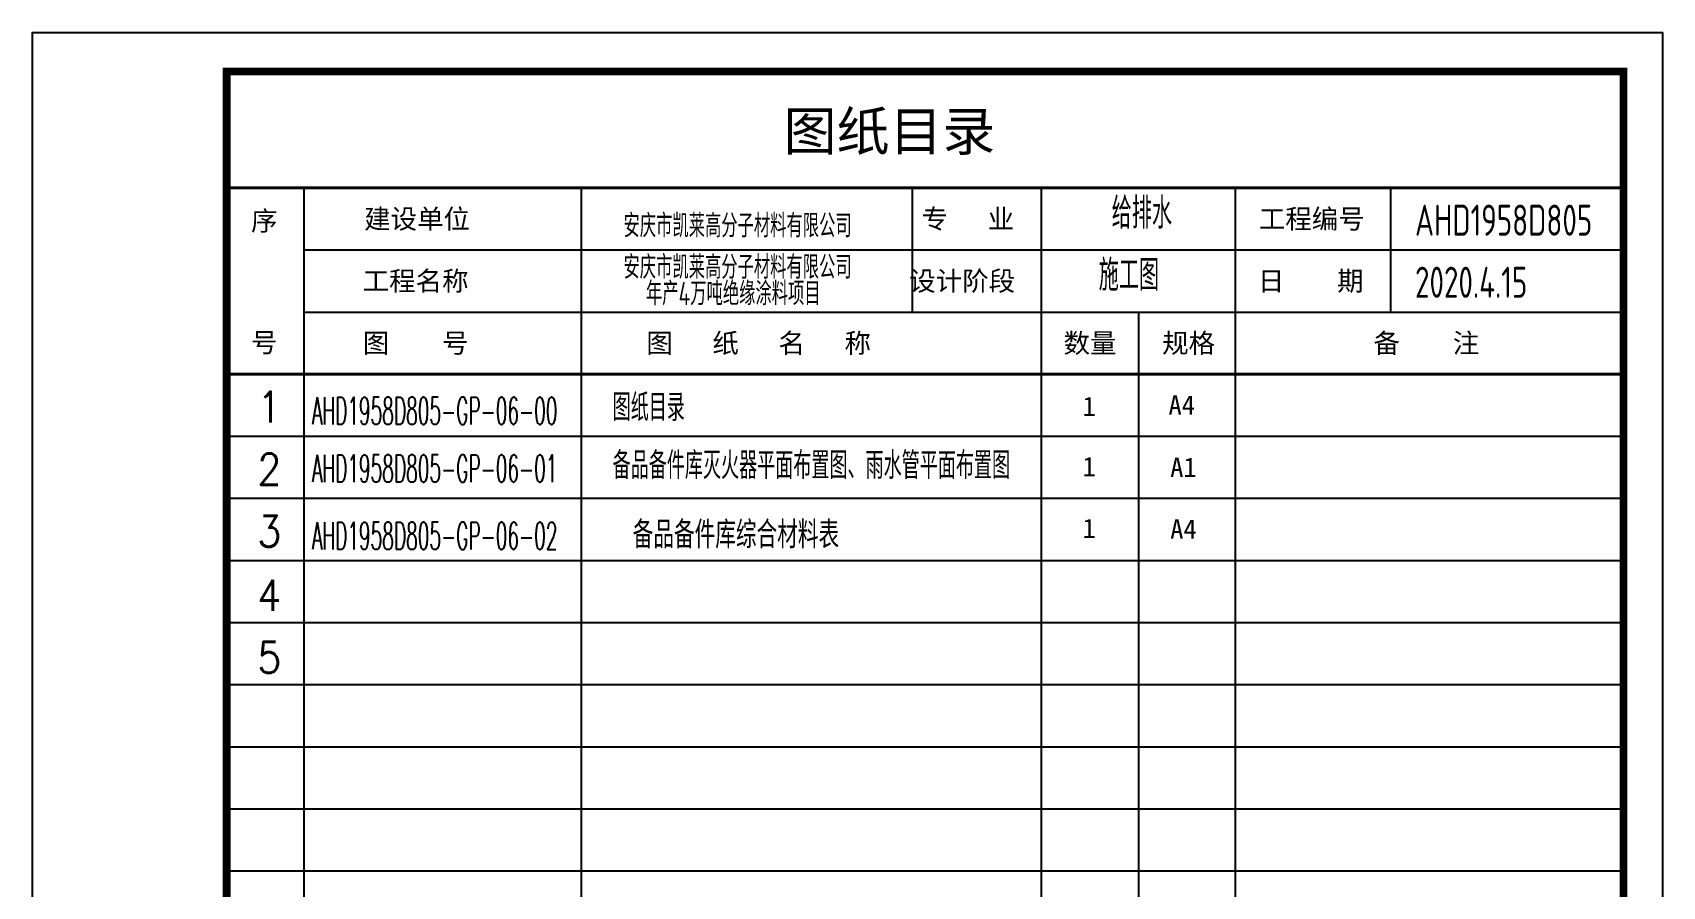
# Model space of a CAD drawing. Extents: x 4930511 to 5014611, y -422737 to -321054.
# Drawn here: x 4954517 to 4975517, y -332054 to -321054 of the extents above; entities that cross this region are included whole.
import ezdxf
from ezdxf.enums import TextEntityAlignment as Align

# ---------------------------------------------------------------- set-up
doc = ezdxf.new("R2010")
doc.units = 0
doc.header["$LTSCALE"] = 1000
doc.header["$MEASUREMENT"] = 0
doc.layers.get('0').update_dxf_attribs({"linetype": 'CONTINUOUS'})
for name, color, linetype in [('AXIS', 3, 'CONTINUOUS'), ('DIM_SYMB', 3, 'CONTINUOUS'), ('TEXT', 7, 'CONTINUOUS'), ('图框', 255, 'CONTINUOUS')]:
    doc.layers.add(name, color=color, linetype=linetype)
doc.styles.add('-宋体', font='', dxfattribs={"width": 0.8})
doc.styles.add('DIM_FONT', font='SIMPLEX', dxfattribs={"width": 0.7, "bigfont": 'GBCBIG'})
doc.styles.add('sceie', font='sceie.shx', dxfattribs={"width": 0.7, "bigfont": 'sceic.shx'})
doc.styles.add('TSSD_Rein', font='Tssdeng.shx', dxfattribs={"width": 0.7, "bigfont": 'hztxt.shx'})
doc.styles.add('宋体', font='', dxfattribs={"width": 0.7})
doc.styles.get('-宋体').set_extended_font_data('SimSun')
doc.styles.get('宋体').set_extended_font_data('SimSun')

msp = doc.modelspace()

# ---------------------------------------------------------------- linework, layer by layer
at = {"color": 0}
for p, q in [((4958017.4, -343054.1), (4958017.4, -323054.1)), ((4961592, -343054.1), (4961592, -323054.1)), ((4965851, -323054.1), (4965851, -324654.1)), ((4967517.4, -343054.1), (4967517.4, -323054.1)), ((4970017.4, -343054.1), (4970017.4, -323054.1)), ((4972017.4, -324654.1), (4972017.4, -323054.1)), ((4958017.4, -323854.1), (4975017.4, -323854.1)), ((4958017.4, -324654.1), (4975017.4, -324654.1)), ((4968767.4, -324654.1), (4968767.4, -343054.1)), ((4957017.4, -326254.1), (4975017.4, -326254.1)), ((4957017.4, -327054.1), (4975017.4, -327054.1)), ((4957017.4, -327854.1), (4975017.4, -327854.1)), ((4957017.4, -328654.1), (4975017.4, -328654.1)), ((4957017.4, -329454.1), (4975017.4, -329454.1)), ((4957017.4, -330254.1), (4975017.4, -330254.1)), ((4957017.4, -331054.1), (4975017.4, -331054.1)), ((4957017.4, -331854.1), (4975017.4, -331854.1))]:
    msp.add_line(p, q, dxfattribs=at)
at = {"color": 0, "const_width": 40}
for points in [[(4957017.4, -323054.1), (4975017.4, -323054.1)], [(4957017.4, -325454.1), (4975017.4, -325454.1)]]:
    msp.add_lwpolyline(points, dxfattribs=at)
at = {"layer": '图框', "color": 0}
msp.add_lwpolyline([(4954517.4, -350754.1), (4954517.4, -321054.1), (4975517.4, -321054.1), (4975517.4, -350754.1)], close=True, dxfattribs=at)
at = {"layer": '图框', "color": 0, "const_width": 100}
msp.add_lwpolyline([(4957017.4, -350254.1), (4975017.4, -350254.1), (4975017.4, -321554.1), (4957017.4, -321554.1)], close=True, dxfattribs=at)

# ---------------------------------------------------------------- texts
at = {"color": 0}
for s, height, style, p in [('图纸目录', 500, '-宋体', (4964194.2, -322574.1)), ('建设单位', 250, '宋体', (4958789.4, -323579.1)), (' 专   业', 250, '宋体', (4965801.4, -323579.1)), ('工程编号', 250, '宋体', (4970317.4, -323579.1)), ('工程名称', 250, '宋体', (4958770.7, -324379.1)), ('设计阶段', 250, '宋体', (4965813.9, -324379.1)), ('日    期', 250, '宋体', (4970305.1, -324379.1)), ('图    号', 250, '宋体', (4958772.8, -325179.1)), ('图   纸   名   称', 250, '宋体', (4962425.3, -325179.1)), ('数量', 250, '宋体', (4967801, -325179.1)), ('规格', 250, '宋体', (4969071.7, -325179.1)), ('备    注', 250, '宋体', (4971794.4, -325179.1))]:
    msp.add_text(s, height=height, dxfattribs=dict(at, style=style)).set_placement(p)
at = {"color": 0, "style": '宋体'}
for s, p in [('序', (4957502.4, -323474.1)), ('号', (4957502.4, -325049.1))]:
    msp.add_text(s, height=250, dxfattribs=at).set_placement(p, align=Align.MIDDLE)
at = {"style": 'sceie', "width": 0.8}
for s, p in [('AHD1958D805', (4972329.9, -323670.5)), ('2020.4.15', (4972329.9, -324470.5))]:
    msp.add_text(s, height=400, dxfattribs=at).set_placement(p)
at = {"layer": 'AXIS', "style": 'TSSD_Rein', "width": 0.7}
for s, p in [('安庆市凯莱高分子材料有限公司', (4963601, -323526.5)), ('安庆市凯莱高分子材料有限公司', (4963601, -324059.8)), ('年产4万吨绝缘涂料项目', (4963545.7, -324399.6))]:
    msp.add_text(s, height=300, dxfattribs=at).set_placement(p, align=Align.MIDDLE)
at = {"layer": 'DIM_SYMB', "color": 7, "style": 'DIM_FONT'}
for s, height, width, p in [('给排水', 400, 0.9, (4968421.4, -323579.1)), ('施工图', 400, 0.9, (4968253.9, -324379.1)), ('AHD1958D805-GP-06-00', 350, 0.5, (4958114.7, -326101.8)), ('AHD1958D805-GP-06-01', 350, 0.5, (4958114.7, -326845.2)), ('AHD1958D805-GP-06-02', 350, 0.5, (4958114.7, -327712.7))]:
    msp.add_text(s, height=height, dxfattribs=dict(at, width=width)).set_placement(p)
at = {"layer": 'DIM_SYMB', "color": 7, "style": 'DIM_FONT', "width": 0.9}
for s, p in [('1', (4957568.3, -325878.6)), ('2', (4957568.3, -326678.6)), ('3', (4957568.3, -327478.6)), ('4', (4957568.3, -328304.1)), ('5', (4957568.3, -329104.1))]:
    msp.add_text(s, height=400, dxfattribs=at).set_placement(p, align=Align.MIDDLE)
at = {"layer": 'TEXT', "color": 0, "style": 'sceie', "width": 0.7}
for s, p in [('图纸目录', (4961991.3, -326058.3)), ('备品备件库灭火器平面布置图、雨水管平面布置图', (4961991.3, -326805.4))]:
    msp.add_text(s, height=350, dxfattribs=at).set_placement(p)
at = {"layer": 'TEXT', "color": 7, "style": '宋体'}
for s, p in [('1', (4968046.5, -325994.6)), ('A4', (4969153.7, -325977.4)), ('1', (4968046.5, -326770)), ('A1', (4969175.8, -326779.5)), ('1', (4968046.5, -327565.7)), ('A4', (4969175.8, -327575.3))]:
    msp.add_text(s, height=250, dxfattribs=at).set_placement(p)
at = {"layer": 'TEXT', "color": 0, "style": 'sceie', "width": 0.8}
msp.add_text('备品备件库综合材料表', height=350, dxfattribs=at).set_placement((4963579.6, -327504.9), align=Align.MIDDLE)

doc.saveas('drawing.dxf')
